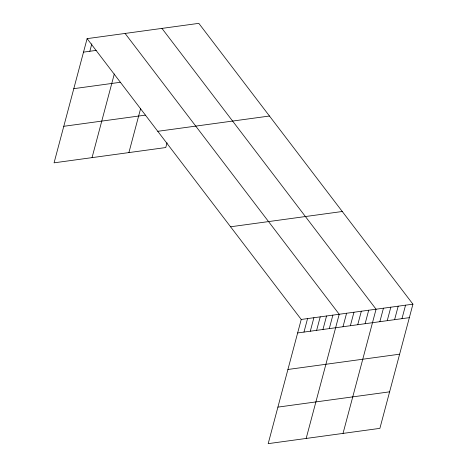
<?xml version="1.0" encoding="UTF-8"?>
<svg xmlns="http://www.w3.org/2000/svg" width="467" height="467" viewBox="0 0 467 467"><rect width="100%" height="100%" fill="white"/><g stroke="black" fill="none" stroke-linecap="round" stroke-linejoin="round"><path stroke-width="0.7" d="M87.107 38.638L301.233 319.457L268.186 443.65L379.893 428.362L412.933 304.169L198.814 23.35L87.107 38.638L54.067 162.831L165.767 147.543L167.028 142.809M89.851 51.259L91.824 43.84M92.046 157.636L114.298 73.99M128.91 152.586L140.666 108.391M303.97 332.078L307.56 318.593M310.304 331.214L313.888 317.723M316.632 330.344L320.222 316.859M322.96 329.48L326.55 315.99M329.293 328.61L332.878 315.126M306.165 438.455L339.211 314.262L125.092 33.443M342.994 326.737L346.584 313.252M350.367 325.727L353.957 312.242M357.74 324.717L361.33 311.232M365.112 323.713L368.702 310.222M343.029 433.405L376.075 309.212L161.95 28.394M379.858 321.693L383.448 308.202M387.231 320.683L390.821 307.198M394.603 319.673L398.188 306.189M401.976 318.663L405.56 305.179M83.523 52.129L96.179 50.395M73.798 88.66L120.492 82.268M63.786 126.3L145.33 115.139M157.77 131.309L269.477 116.02M230.57 226.787L342.276 211.498M301.233 319.457L412.933 304.169M297.642 332.948L409.349 317.653M287.923 369.479L399.624 354.19M277.906 407.119L389.612 391.831"/></g></svg>
